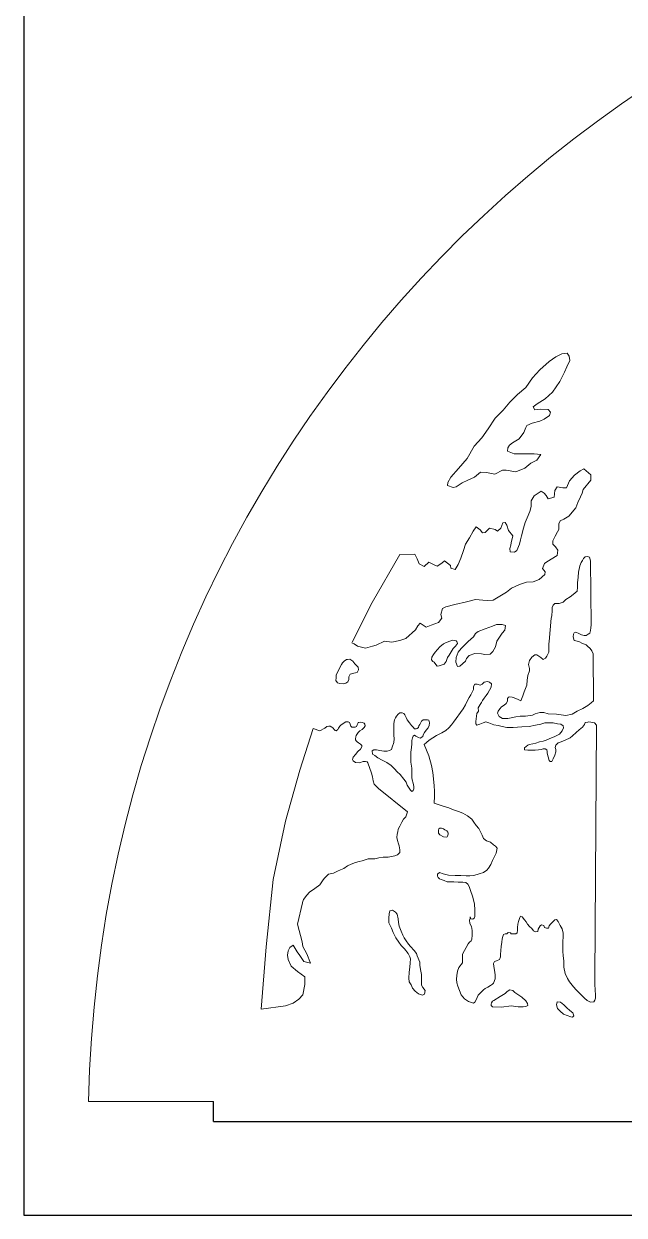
# Model space of a CAD drawing. Header units: millimetres. Extents: x 0 to 1069, y -442 to 347.
# Drawn here: x 0 to 96.1, y 0 to 190.8 of the extents above; entities that cross this region are included whole.
import ezdxf

# ---------------------------------------------------------------- set-up
doc = ezdxf.new("R2010")
doc.units = ezdxf.units.MM

# ---------------------------------------------------------------- blocks, each defined once
blk = doc.blocks.new('derp1')
at = {"lineweight": 5}
blk.add_lwpolyline([(115.08, 45.78), (115.45, 45.13), (116, 44.61), (116.62, 44.37), (116.93, 44.58), (117, 45.27), (116.65, 45.88), (116.45, 46.33), (116.45, 47.05), (116.45, 47.77), (116.45, 48.49), (116.28, 49.48), (116.21, 50.34), (116.21, 50.99), (115.8, 52.22), (115.66, 52.67), (115.32, 53.32), (114.77, 54.08), (114.46, 54.59), (114.08, 55.21), (113.77, 55.82), (113.57, 56.37), (113.33, 57.16), (113.02, 58.19), (112.88, 58.91), (112.85, 59.66), (112.68, 60.55), (112.44, 61), (111.96, 61.38), (111.58, 61.21), (111.48, 60.62), (111.44, 59.77), (111.44, 58.87), (111.82, 57.74), (112.06, 56.89), (112.51, 55.82), (112.95, 55), (113.33, 54.32), (113.81, 53.63), (114.39, 52.7), (114.67, 52.05), (114.73, 51.61), (114.7, 50.85), (114.67, 49.96), (114.53, 48.97), (114.49, 47.77), (114.56, 47.05), (114.84, 46.43), (115.08, 45.78)], dxfattribs=at)
blk = doc.blocks.new('alles1')
at = {"lineweight": 5}
blk.add_line((-249.53, 4), (-224.53, 4), dxfattribs=at)
for q in [(-224.53, 4), (-124.53, 0)]:
    blk.add_line((-224.53, 0), q)
for points in [[(-177.61, 127.96), (-177.07, 129.03), (-175.53, 130.77), (-173.79, 132.71), (-172.39, 135.19), (-170.85, 136.86), (-169.57, 138.67), (-168.17, 140.81), (-166.56, 142.42), (-165.22, 144.02), (-163.68, 145.56), (-162.01, 146.97), (-160.67, 148.91), (-159.2, 150.52), (-157.39, 152.19), (-156.05, 153.13), (-154.84, 153.73), (-153.77, 153.8), (-153.37, 153.26), (-153.24, 152.39), (-153.84, 151.12), (-154.31, 150.05), (-155.25, 148.17), (-156.72, 146.03), (-158.19, 144.69), (-159.73, 143.69), (-160.54, 143.09), (-160.2, 142.48), (-159, 142.62), (-157.59, 142.55), (-157.12, 142.01), (-157.32, 141.35), (-158.39, 140.61), (-159.2, 140.21), (-160.74, 139.81), (-161.81, 139.34), (-162.01, 138.94), (-162.41, 137.93), (-163.35, 136.66), (-164.69, 135.86), (-165.29, 135.39), (-165.62, 134.85), (-165.69, 134.18), (-164.35, 133.65), (-163.48, 133.65), (-161.61, 133.65), (-160.33, 133.71), (-159, 133.51), (-159.8, 132.44), (-161, 131.84), (-162.21, 130.83), (-164.02, 130.1), (-165.96, 130.43), (-166.69, 130.43), (-168.23, 129.63), (-169.91, 129.96), (-171.11, 130.03), (-172.32, 129.03), (-173.66, 128.42), (-174.8, 127.89), (-176, 127.08), (-176.6, 126.95), (-177.74, 127.35), (-177.61, 127.96)], [(-196.79, 95.94), (-192.77, 103.91), (-187.28, 113.55), (-184.27, 113.62), (-183.8, 112.68), (-183.4, 111.67), (-182.4, 111.14), (-181.46, 112.01), (-181.46, 112.01), (-180.52, 111.54), (-180.52, 111.54), (-179.78, 111.21), (-178.85, 111.81), (-178.31, 112.28), (-178.31, 112.28), (-177.11, 111.34), (-177.04, 110.8), (-176.17, 110.54), (-175.57, 111.54), (-175.03, 112.81), (-174.5, 114.29), (-174.09, 115.56), (-173.29, 116.83), (-172.55, 118.17), (-171.95, 119.04), (-171.15, 118.44), (-170.68, 117.83), (-170.14, 117.9), (-169.27, 118.77), (-168.2, 118.5), (-167.73, 118.17), (-167.06, 118.77), (-166.66, 119.84), (-166.19, 119.91), (-165.86, 119.37), (-165.52, 118.3), (-164.65, 117.23), (-164.99, 115.89), (-165.06, 115.42), (-165.26, 114.75), (-165.19, 114.08), (-164.32, 114.02), (-163.85, 114.29), (-163.31, 115.62), (-163.11, 116.43), (-162.91, 117.23), (-162.51, 118.77), (-162.18, 119.91), (-161.77, 120.85), (-161.24, 122.12), (-160.97, 123.12), (-160.97, 124.26), (-160.37, 125.27), (-158.96, 126.2), (-158.36, 125.8), (-157.96, 125.33), (-157.56, 124.66), (-156.35, 125), (-156.22, 126.34), (-155.75, 127.07), (-154.61, 126.87), (-153.87, 126.87), (-153.27, 128.28), (-152.27, 129.42), (-151.13, 130.29), (-150.39, 130.69), (-148.99, 129.48), (-149.05, 128.41), (-150.53, 126.54), (-150.73, 125.8), (-151.06, 125.06), (-151.6, 123.93), (-152, 122.85), (-153.41, 121.18), (-154.41, 120.58), (-155.15, 120.24), (-155.41, 119.64), (-155.41, 118.5), (-155.68, 118.03), (-156.15, 117.16), (-156.62, 116.23), (-156.62, 115.62), (-156.08, 115.09), (-155.62, 114.42), (-155.75, 113.35), (-157.82, 112.08), (-158.29, 111.74), (-158.69, 110.74), (-158.16, 110.07), (-158.23, 109.53), (-159.36, 108.53), (-160.57, 108.06), (-161.91, 107.99), (-163.31, 107.52), (-164.92, 106.79), (-165.93, 105.98), (-167.26, 105.18), (-168.54, 104.38), (-169.61, 104.31), (-170.61, 104.38), (-172.09, 104.51), (-173.89, 104.04), (-176.24, 103.51), (-178.04, 103.04), (-178.71, 102.7), (-178.71, 102.7), (-179.05, 101.5), (-178.85, 100.76), (-179.52, 99.89), (-180.99, 99.36), (-181.99, 98.95), (-183.2, 99.76), (-183.67, 99.22), (-184.14, 98.42), (-186.08, 96.68), (-187.22, 96.28), (-188.82, 95.94), (-190.3, 96.14), (-191.97, 95.34), (-192.71, 95.14), (-194.11, 94.74), (-195.72, 95.14), (-196.39, 95.61), (-196.84, 95.84)], [(-167.67, 81.73), (-167.34, 81.06), (-166.67, 80.66), (-165.66, 80.66), (-164.06, 80.99), (-163.19, 81.13), (-162.12, 81.13), (-160.71, 81.33), (-160.17, 81.6), (-159.24, 81.87), (-158.43, 81.87), (-157.56, 81.6), (-155.89, 81.53), (-154.01, 81.26), (-152.74, 81.53), (-151.74, 82.13), (-150.6, 82.67), (-149.6, 83.27), (-148.93, 83.81), (-148.52, 84.21), (-148.53, 93.64), (-148.84, 94.26), (-149.15, 94.67), (-149.69, 95.19), (-149.97, 95.43), (-150.83, 95.77), (-151.31, 96.04), (-152.03, 96.25), (-152.33, 96.32), (-152.33, 96.32), (-152.57, 97.07), (-152.51, 97.58), (-152.33, 97.86), (-152.03, 98), (-151.41, 97.69), (-150.86, 97.45), (-150.35, 97.31), (-149.93, 97.31), (-149.56, 97.55), (-149.25, 97.76), (-149.11, 98.3), (-149.04, 98.85), (-148.97, 99.47), (-149.07, 112.23), (-149.28, 112.96), (-149.52, 113.06), (-149.76, 113.13), (-149.76, 113.13), (-150.17, 113.06), (-150.51, 112.72), (-150.72, 112.34), (-150.96, 111.93), (-151.2, 111.24), (-151.47, 110.01), (-151.58, 109.01), (-151.71, 107.88), (-151.71, 106.96), (-151.78, 106.17), (-152.57, 105.52), (-153.15, 105.04), (-154.01, 104.52), (-154.56, 103.97), (-155.35, 103.7), (-156.2, 103.7), (-156.58, 103.39), (-156.79, 102.91), (-156.79, 102.29), (-156.82, 101.27), (-156.96, 100.79), (-157.38, 96.12), (-157.46, 95.65), (-157.46, 94.84), (-157.42, 93.94), (-157.81, 93.17), (-158.11, 92.74), (-158.58, 92.48), (-159.05, 92.91), (-159.82, 93.42), (-160.25, 93.42), (-160.85, 93), (-161.32, 92.31), (-161.49, 91.5), (-161.32, 90.73), (-161.32, 90.25), (-161.62, 89.31), (-161.75, 88.33), (-161.84, 87.34), (-162.39, 86.01), (-162.65, 85.2), (-163.04, 84.21), (-163.7, 84.58), (-164.58, 84.91), (-164.77, 84.99), (-165.29, 85.04), (-165.51, 84.99), (-165.67, 84.66), (-165.67, 84.17), (-165.95, 83.67), (-166.39, 83.34), (-166.91, 83.04), (-167.26, 82.63), (-167.59, 82.14), (-167.67, 81.73)], [(-175.21, 91.15), (-175.73, 91.12), (-176.03, 91.94), (-176, 92.87), (-175.55, 94), (-174.97, 94.72), (-174.32, 95.34), (-173.6, 96.09), (-172.5, 97.02), (-172.09, 97.7), (-171.54, 98.11), (-170.17, 98.66), (-168.7, 99.18), (-167.88, 99.48), (-166.74, 99.48), (-166.13, 99.31), (-166.23, 98.39), (-166.74, 97.74), (-167.16, 97.15), (-167.81, 96.19), (-168.08, 95.03), (-168.63, 94.1), (-169.18, 93.59), (-170.24, 93.52), (-170.89, 93.62), (-172.23, 93.72), (-173.36, 93.31), (-173.91, 92.73), (-174.11, 92.15), (-175.21, 91.15)], [(-180.66, 92.08), (-180.9, 92.46), (-180.87, 92.97), (-180.52, 93.52), (-180.15, 94), (-179.74, 94.51), (-179.22, 95.06), (-178.54, 95.61), (-177.99, 95.88), (-177.06, 96.23), (-176.65, 96.4), (-176, 96.23), (-175.79, 95.99), (-175.69, 95.71), (-176.1, 95.16), (-176.55, 94.72), (-177.16, 93.72), (-177.4, 93.38), (-177.71, 92.87), (-177.99, 92.08), (-178.4, 91.57), (-179.36, 91.22), (-179.8, 91.19), (-180.25, 91.74), (-180.39, 91.98), (-180.66, 92.08)], [(-197.72, 92.53), (-197.92, 92.51), (-198.42, 92.2), (-198.73, 91.85), (-198.91, 91.5), (-199.41, 90.62), (-199.67, 90.01), (-199.96, 89.42), (-200, 88.83), (-200.09, 88.28), (-199.72, 87.86), (-199.26, 87.68), (-198.62, 87.64), (-198.05, 87.79), (-197.63, 88.06), (-197.48, 88.52), (-197.46, 89.05), (-197.2, 89.59), (-196.47, 89.79), (-195.81, 89.92), (-195.55, 90.43), (-195.59, 90.98), (-196.23, 91.63), (-196.67, 92.16), (-197.24, 92.58), (-197.72, 92.53)], [(-172.51, 23.67), (-172.21, 23.88), (-171.9, 24.5), (-171.79, 24.84), (-171.59, 25.32), (-171.21, 25.66), (-170.87, 26), (-170.53, 26.35), (-170.15, 26.66), (-169.63, 26.93), (-169.09, 27.24), (-168.71, 27.51), (-168.47, 27.72), (-168.19, 28.54), (-168.16, 29.36), (-168.3, 30.32), (-168.43, 31.01), (-168.47, 31.63), (-168.33, 32.07), (-167.89, 32.17), (-167.3, 32.41), (-167.13, 33), (-167.1, 33.44), (-167.06, 34.27), (-166.99, 35.02), (-166.86, 35.91), (-166.75, 36.56), (-166.65, 37.01), (-166.48, 37.45), (-166.17, 37.56), (-165.83, 37.56), (-165.59, 37.86), (-165.59, 37.86), (-165.08, 37.8), (-164.94, 37.59), (-164.94, 37.59), (-164.05, 37.59), (-163.77, 37.8), (-163.67, 38.28), (-163.67, 38.86), (-163.64, 39.48), (-163.5, 40.06), (-163.26, 40.88), (-163.09, 41.12), (-162.78, 40.98), (-162.3, 40.37), (-161.99, 39.99), (-161.68, 39.54), (-161.27, 39.03), (-160.82, 38.65), (-160.48, 38.21), (-160.07, 37.97), (-159.66, 38.07), (-159.56, 38.48), (-159.18, 39.17), (-158.91, 39.37), (-158.46, 39.27), (-158.29, 38.86), (-158.29, 38.86), (-157.91, 38.69), (-157.5, 38.69), (-157.33, 39.17), (-157.12, 39.51), (-156.71, 39.92), (-156.2, 40.4), (-155.89, 40.47), (-155.55, 40.06), (-155.17, 39.24), (-154.76, 38.58), (-154.55, 37.73), (-154.55, 36.94), (-154.65, 36.08), (-154.65, 35.09), (-154.65, 34.13), (-154.59, 33.2), (-154.45, 32.14), (-154.41, 30.87), (-154.14, 29.64), (-153.69, 28.64), (-153.32, 27.96), (-152.49, 26.96), (-151.95, 26.35), (-151.19, 25.59), (-150.27, 24.67), (-149.75, 24.26), (-149.1, 23.88), (-148.45, 23.98), (-148.21, 24.29), (-148.07, 24.7), (-148.07, 25.22), (-148.18, 26.45), (-148.21, 27.38), (-148.21, 28.71), (-147.92, 79.38), (-148.26, 79.82), (-148.64, 79.88), (-149.39, 79.99), (-149.63, 79.95), (-150.18, 79.88), (-150.32, 79.51), (-150.66, 78.96), (-151.34, 78.41), (-151.96, 77.86), (-152.72, 77.24), (-153.16, 76.83), (-154.19, 76.35), (-154.98, 76.05), (-155.53, 75.81), (-155.73, 75.63), (-156.04, 75.33), (-156.14, 74.88), (-156.01, 74.47), (-156.01, 73.99), (-156.21, 73.37), (-156.55, 72.58), (-156.86, 72.07), (-157.14, 72.1), (-157.38, 72.31), (-157.75, 73.75), (-157.79, 74.06), (-157.82, 74.4), (-158.17, 74.61), (-158.54, 74.64), (-158.99, 74.5), (-159.5, 74.4), (-160.19, 74.37), (-160.94, 74.33), (-161.66, 74.33), (-162.28, 74.43), (-162.31, 74.81), (-161.66, 75.36), (-161.35, 75.46), (-160.63, 75.6), (-160.02, 75.77), (-159.3, 76.01), (-158.54, 76.18), (-157.99, 76.35), (-157.21, 76.66), (-156.35, 77.01), (-155.29, 77.52), (-154.77, 78.2), (-154.5, 78.82), (-154.57, 79.2), (-155.05, 79.54), (-155.66, 79.64), (-156.59, 79.82), (-157.45, 79.85), (-158.2, 79.85), (-159.06, 79.58), (-160.12, 79.37), (-161.35, 79.1), (-162.83, 78.99), (-164.54, 78.89), (-165.84, 78.86), (-166.8, 79.06), (-167.59, 79.3), (-168.45, 79.4), (-169.1, 79.68), (-169.44, 79.85), (-170.06, 79.99), (-170.57, 79.82), (-171.23, 79.58), (-171.84, 79.34), (-172.01, 79.61), (-172.01, 80.06), (-171.86, 81.67), (-171.53, 82.17), (-171.55, 82.85), (-171.17, 83.46), (-170.92, 83.9), (-170.68, 84.28), (-170.37, 84.75), (-169.99, 85.27), (-169.63, 85.76), (-169.33, 86.39), (-168.98, 86.94), (-168.89, 87.63), (-169.31, 87.95), (-169.69, 88.12), (-170.37, 87.95), (-170.76, 87.57), (-171.2, 87.38), (-171.75, 87.57), (-172.27, 87.54), (-172.51, 87.08), (-172.51, 86.47), (-173.01, 85.43), (-173.34, 84.88), (-173.75, 84.14), (-174.1, 83.4), (-174.6, 82.61), (-176.5, 79.95), (-176.92, 79.43), (-177.46, 78.85), (-178.01, 78.27), (-178.87, 77.79), (-179.93, 77.27), (-180.62, 76.79), (-181.41, 76.38), (-181.92, 75.9), (-182.4, 75.49), (-181.47, 73.19), (-180.91, 71.28), (-180.66, 69.87), (-180.37, 67.28), (-180.34, 66.08), (-180.34, 64.74), (-180.37, 64.13), (-180.37, 63.75), (-178.56, 63.13), (-177.46, 62.79), (-176.5, 62.38), (-175.51, 62.04), (-174.65, 61.73), (-173.72, 61.18), (-172.87, 60.53), (-172.42, 59.94), (-171.94, 59.29), (-171.46, 58.64), (-171.05, 57.89), (-170.74, 57.34), (-170.5, 56.69), (-169.88, 56.21), (-169.13, 55.93), (-168.51, 55.39), (-168.07, 55.11), (-167.79, 54.73), (-167.94, 53.72), (-168.24, 53.2), (-168.67, 52.26), (-169.01, 51.49), (-169.48, 50.72), (-169.83, 50.33), (-170.51, 49.86), (-171.37, 49.6), (-172.44, 49.26), (-173.25, 49.22), (-173.98, 49.18), (-175.01, 49.26), (-176.17, 49.26), (-177.54, 49.3), (-178.57, 49.6), (-179.3, 49.86), (-179.72, 49.52), (-179.72, 49.13), (-179.55, 48.88), (-179.34, 48.62), (-179, 48.45), (-178.4, 48.23), (-177.8, 48.02), (-177.07, 47.98), (-176.47, 47.98), (-175.57, 47.93), (-174.67, 47.93), (-174.07, 47.85), (-173.64, 47.55), (-173.38, 47.08), (-173.08, 46.26), (-172.7, 45.11), (-172.31, 43.56), (-172.27, 42.32), (-172.27, 41.08), (-172.35, 40.69), (-172.61, 40.52), (-172.61, 40.52), (-173.04, 40.56), (-173.17, 40.95), (-173.17, 40.65), (-173.3, 40.31), (-173.21, 39.66), (-172.91, 39.02), (-172.74, 38.25), (-172.74, 37.31), (-172.87, 36.54), (-173, 36.15), (-173.3, 35.89), (-173.6, 35.59), (-174.69, 33.51), (-174.69, 31.78), (-175.46, 30.85), (-175.68, 30.08), (-175.82, 29.26), (-175.93, 28.49), (-175.87, 27.77), (-175.65, 27.12), (-175.33, 26.24), (-174.94, 25.36), (-174.31, 24.59), (-173.52, 24.02), (-172.51, 23.67)], [(-184.07, 77.17), (-183.48, 76.9), (-183.16, 76.74), (-182.67, 77.07), (-182.57, 77.44), (-182.3, 77.87), (-181.98, 78.35), (-181.55, 78.83), (-181.39, 79.32), (-181.28, 79.85), (-181.44, 80.33), (-181.71, 80.39), (-182.14, 80.39), (-182.35, 80.39), (-182.57, 80.44), (-182.89, 80.17), (-183.26, 79.48), (-183.42, 79.21), (-183.53, 78.89), (-183.8, 78.67), (-183.96, 78.62), (-184.28, 78.62), (-184.6, 78.94), (-184.92, 79.32), (-185.3, 79.8), (-185.78, 80.39), (-185.99, 80.92), (-186.26, 81.4), (-186.48, 81.67), (-186.8, 81.83), (-187.23, 81.83), (-187.6, 81.56), (-187.92, 81.14), (-188.14, 80.81), (-188.3, 80.44), (-188.46, 79.69), (-188.46, 78.89), (-188.46, 77.33), (-188.4, 76.64), (-188.46, 75.89), (-188.78, 74.98), (-188.89, 74.49), (-189.32, 74.28), (-189.8, 74.12), (-190.44, 74.17), (-191.24, 74.28), (-191.89, 74.39), (-192.48, 74.44), (-192.8, 74.23), (-192.69, 73.58), (-192.26, 73.26), (-191.62, 72.83), (-190.81, 72.35), (-189.85, 71.87), (-188.99, 71.28), (-188.3, 70.64), (-187.76, 70), (-187.17, 69.46), (-186.42, 68.55), (-185.99, 67.96), (-185.78, 67.37), (-185.35, 66.73), (-185.14, 66.35), (-184.87, 66.09), (-184.6, 66.3), (-184.44, 66.62), (-184.44, 67.05), (-184.6, 67.75), (-184.76, 68.44), (-184.82, 68.87), (-184.87, 69.73), (-184.87, 70.75), (-185.03, 71.92), (-185.03, 72.83), (-185.03, 73.96), (-184.92, 74.87), (-184.87, 75.62), (-184.87, 76.26), (-184.71, 76.85), (-184.6, 77.17), (-184.28, 77.33), (-184.07, 77.17)], [(-215.02, 22.51), (-214, 34.98), (-212.57, 48.46), (-210.12, 60.11), (-207.26, 70.33), (-204.6, 78.7), (-203.24, 78.24), (-202.25, 78.72), (-201.84, 79.1), (-201.46, 79.16), (-201.18, 79.16), (-201.01, 79.03), (-200.91, 79.03), (-200.6, 78.75), (-200.36, 78.48), (-200.22, 78.31), (-199.98, 78.2), (-199.64, 78.48), (-199.5, 78.75), (-199.23, 79.16), (-198.96, 79.4), (-198.68, 79.61), (-198.37, 79.82), (-198.03, 79.99), (-197.58, 79.99), (-197.31, 79.88), (-197.17, 79.54), (-197.07, 79.13), (-196.83, 78.96), (-196.56, 78.92), (-196.21, 78.92), (-195.91, 79.1), (-195.8, 79.4), (-195.67, 79.71), (-195.56, 79.88), (-195.46, 79.92), (-195.19, 79.95), (-194.77, 79.88), (-194.36, 79.78), (-194.26, 79.58), (-194.19, 79.2), (-194.4, 78.86), (-194.81, 78.51), (-195.25, 78.2), (-195.6, 77.86), (-195.97, 77.28), (-196.08, 77), (-196.11, 76.63), (-196.11, 76.39), (-196.01, 76.25), (-195.77, 76.01), (-195.53, 75.8), (-195.15, 75.56), (-194.84, 75.29), (-194.84, 75.02), (-195.15, 74.54), (-195.67, 74.09), (-196.15, 73.51), (-196.56, 72.93), (-196.69, 72.51), (-196.59, 72.21), (-196.11, 71.86), (-195.29, 71.79), (-194.57, 72.07), (-194.09, 72.1), (-193.78, 72.03), (-193.64, 71.83), (-192.92, 69.75), (-192.71, 69.02), (-192.58, 68.2), (-192.41, 67.56), (-191.51, 66.66), (-185.72, 62.03), (-186.02, 61), (-186.5, 60.53), (-186.84, 59.93), (-187.27, 59.16), (-187.57, 58.56), (-187.65, 58.01), (-187.78, 57.53), (-187.82, 56.85), (-187.7, 56.29), (-187.52, 55.61), (-187.4, 55.18), (-187.22, 54.41), (-187.22, 53.89), (-187.7, 53.38), (-188.25, 53.21), (-189.61, 52.92), (-190.6, 52.92), (-191.42, 52.78), (-192.24, 52.57), (-192.93, 52.62), (-193.58, 52.57), (-194.19, 52.37), (-194.82, 52.18), (-195.39, 52.07), (-196.13, 51.88), (-197.01, 51.52), (-197.7, 51.17), (-198.44, 50.67), (-199.1, 50.4), (-199.75, 50.12), (-200.5, 49.72), (-201.51, 49.52), (-202.38, 48.65), (-202.71, 48.18), (-203.25, 47.38), (-204.25, 46.64), (-205.32, 45.91), (-205.86, 45.3), (-206.53, 44.43), (-206.73, 43.83), (-206.73, 43.78)], [(-178.54, 57.02), (-179.21, 57.38), (-179.54, 57.73), (-179.53, 57.95), (-179.51, 58.31), (-179.47, 58.59), (-179.26, 58.74), (-178.9, 58.75), (-178.51, 58.59), (-178.23, 58.42), (-177.84, 58.17), (-177.63, 57.95), (-177.56, 57.7), (-177.56, 57.54), (-177.65, 57.31), (-177.7, 57.14), (-177.79, 57.03), (-177.98, 56.94), (-178.54, 57.02)], [(-206.73, 43.78), (-207.74, 39.5), (-206.81, 35.98), (-206.65, 35.06), (-205.89, 33.55), (-205.14, 31.71), (-206.48, 32.05), (-207.23, 33.22), (-207.82, 33.97), (-208.57, 35.31), (-209.24, 34.81), (-209.58, 34.14), (-209.74, 33.3), (-209.58, 32.47), (-208.99, 31.13), (-208.99, 31.13), (-207.74, 30.04), (-207.74, 30.04), (-206.23, 28.95), (-206.23, 27.44), (-206.65, 25.35), (-207.48, 24.52), (-208.57, 23.68), (-210.16, 23.18), (-215.02, 22.51)], [(-168.42, 24.2), (-168.67, 24.12), (-168.89, 23.77), (-168.97, 23.52), (-168.97, 23.22), (-168.67, 22.96), (-166.92, 22.87), (-164.99, 23.13), (-163.58, 22.96), (-162.59, 22.96), (-162.03, 23), (-161.65, 23.22), (-161.69, 23.64), (-162.03, 24.16), (-162.85, 24.89), (-163.45, 25.27), (-164.26, 25.83), (-164.65, 26.22), (-165.25, 26.34), (-165.76, 26.04), (-166.19, 25.62), (-167.17, 25.02), (-168.42, 24.2)], [(-155.91, 23.39), (-155.69, 22.62), (-155.13, 22.1), (-154.49, 21.5), (-153.03, 20.95), (-152.69, 20.86), (-152.43, 21.16), (-152.61, 21.76), (-153.21, 22.23), (-153.81, 22.74), (-154.45, 23.34), (-155.09, 23.9), (-155.78, 23.94), (-155.91, 23.39)]]:
    blk.add_lwpolyline(points, dxfattribs=at)
blk.add_arc((0, -0.9), 249.58, 1.1232, 178.8768, dxfattribs=at)
at = {"xscale": 1.3}
blk.add_blockref('derp1', (-334.29, -19.06), dxfattribs=at)

msp = doc.modelspace()

# ---------------------------------------------------------------- linework, layer by layer
for p, q in [((0, 297), (0, 0)), ((0, 0), (420, 0))]:
    msp.add_line(p, q)

# ---------------------------------------------------------------- block references
at = {"xscale": 0.8, "yscale": 0.8}
msp.add_blockref('alles1', (210, 15), dxfattribs=at)

doc.saveas('drawing.dxf')
